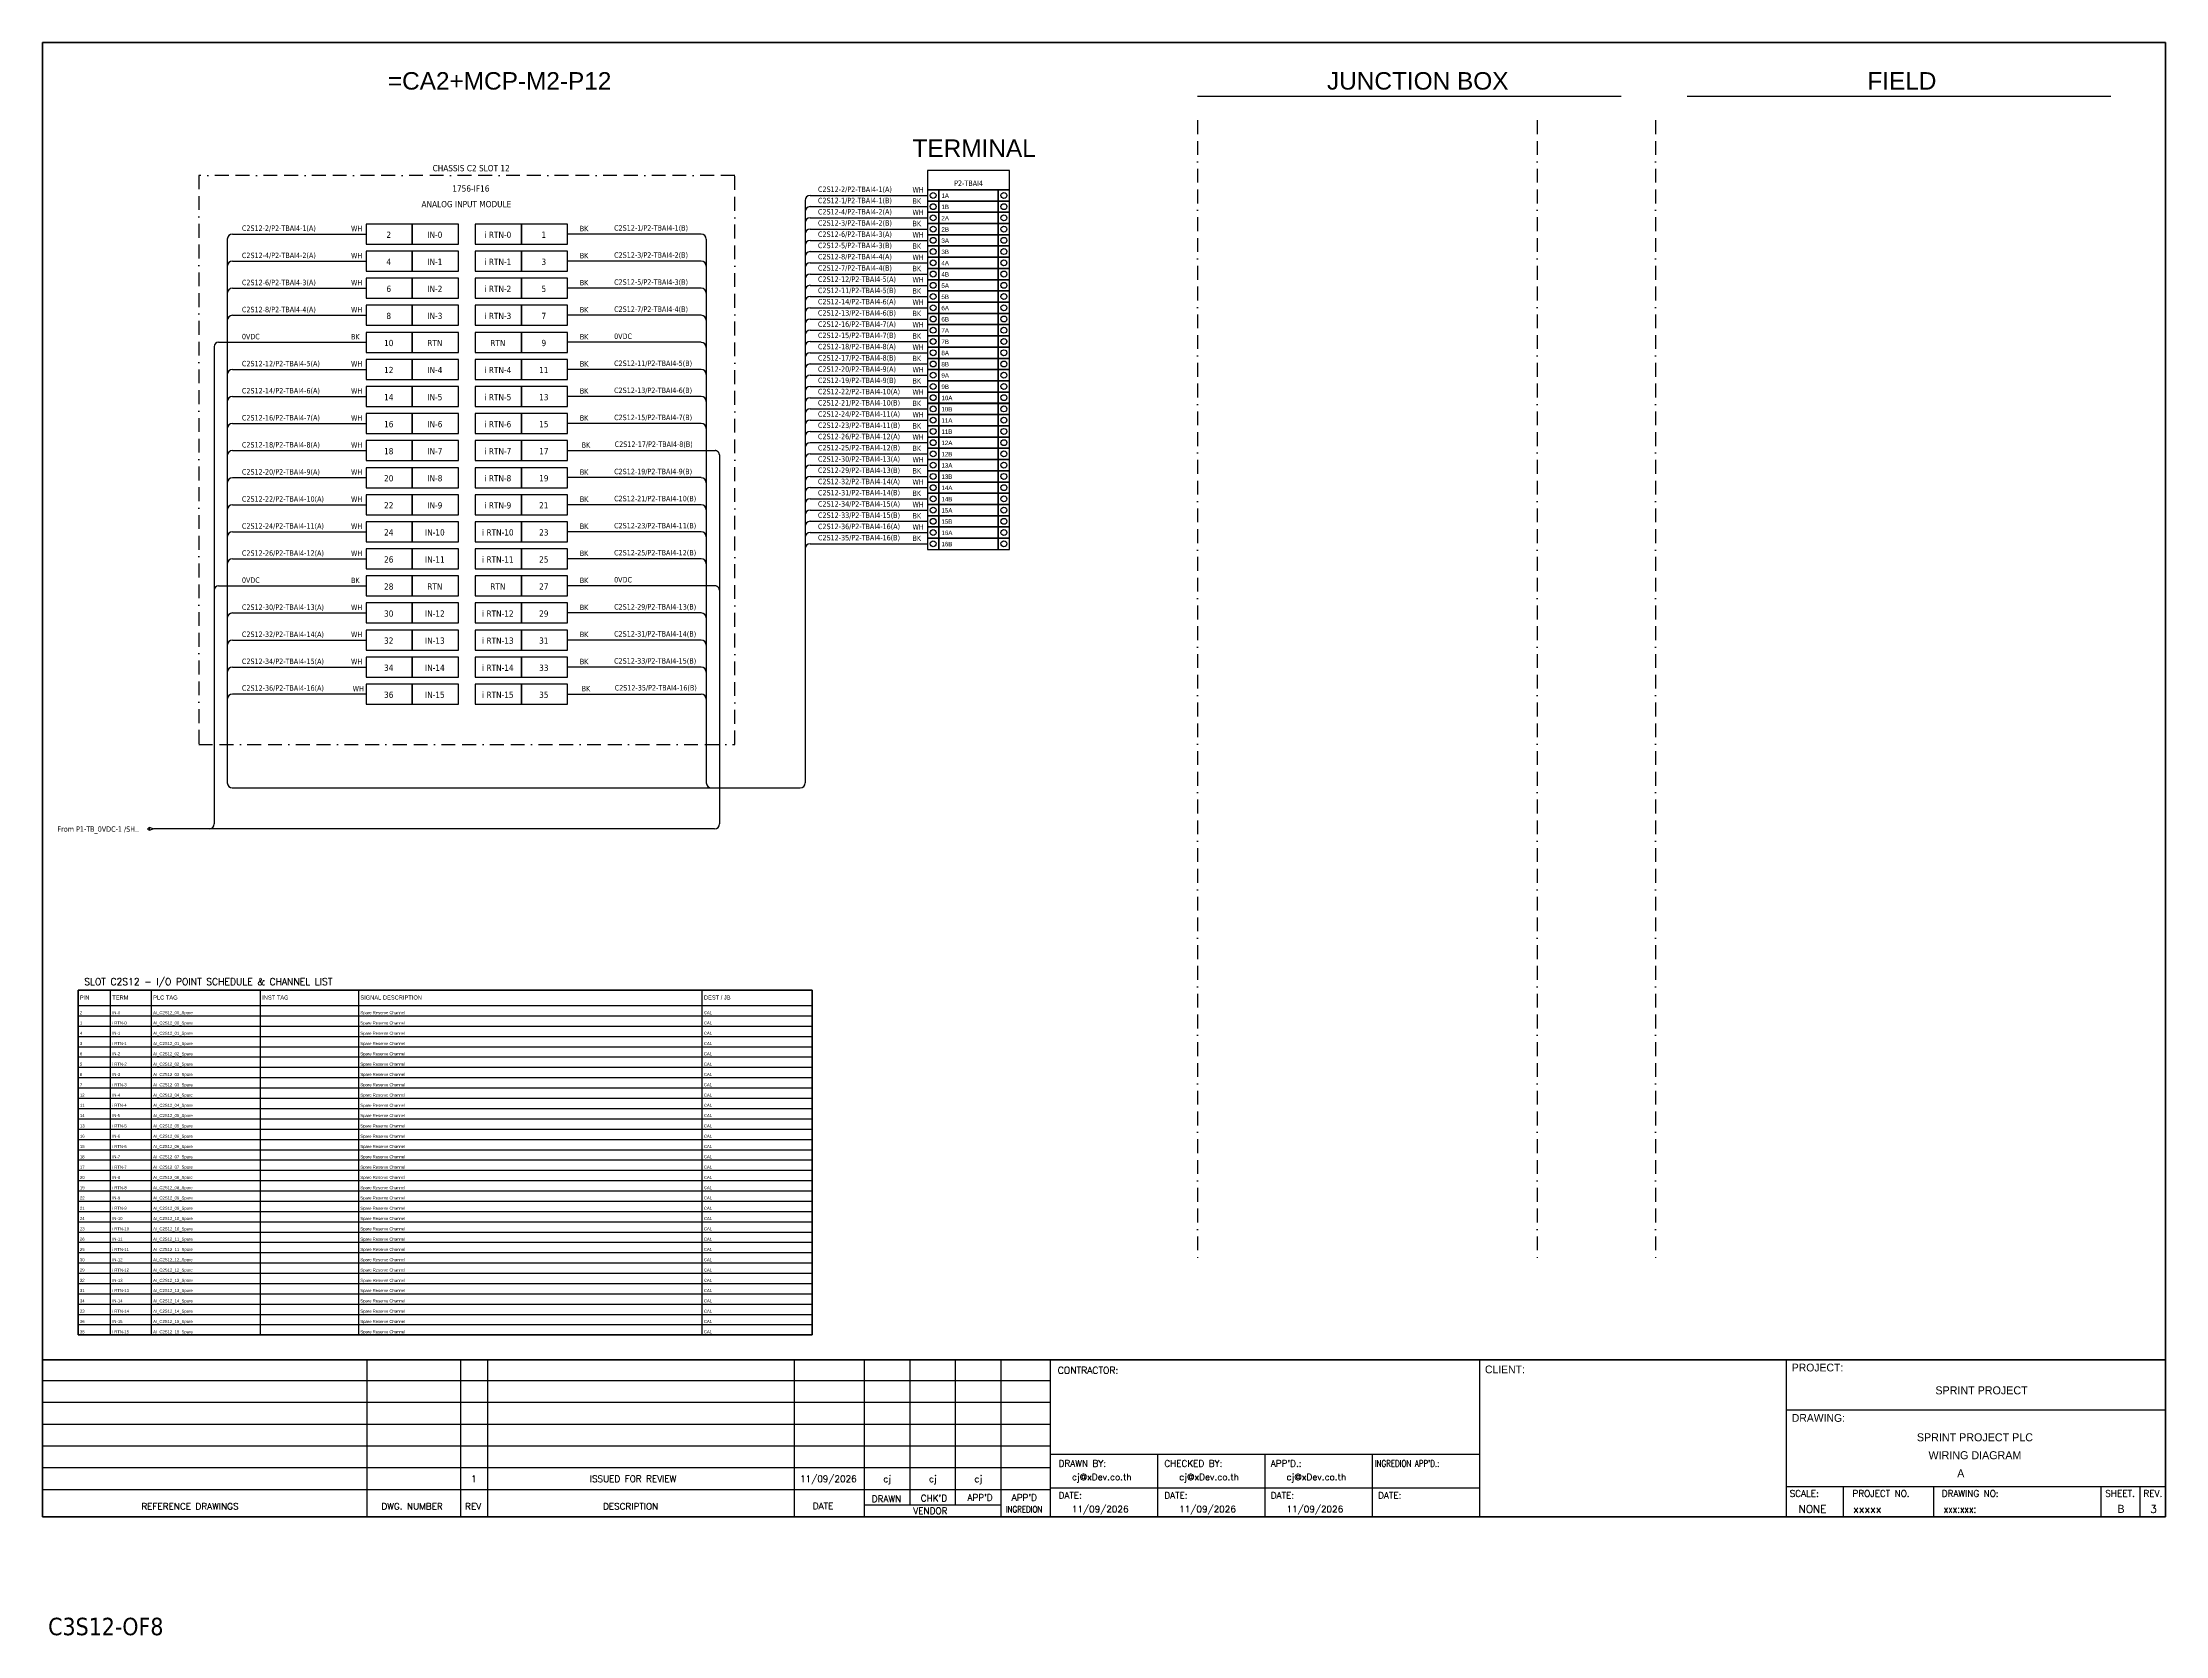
# Model space of a CAD drawing. Header units: millimetres. Extents: x 0 to 62600, y 0 to 14837.
# Drawn here: x 50320 to 54213, y 8795 to 11717 of the extents above; entities that cross this region are included whole.
import ezdxf
from ezdxf.enums import TextEntityAlignment as Align

# ---------------------------------------------------------------- set-up
doc = ezdxf.new("R2010")
doc.units = ezdxf.units.MM
doc.linetypes.add('BORDERX2', pattern=[88.9, 25.4, -12.7, 25.4, -12.7, 0, -12.7])
for name, color, linetype in [('GT_1', 9, 'Continuous'), ('HELPPOINT', 7, 'Continuous'), ('MEMBER', 7, 'Continuous'), ('VECTORS', 7, 'Continuous'), ('x01001-FrameArea', 2, 'BORDERX2')]:
    doc.layers.add(name, color=color, linetype=linetype)
doc.layers.add('IE-EQUIP', color=253, linetype='Continuous', lineweight=25)
doc.layers.add('IE-WIRE', color=7, linetype='Continuous', lineweight=25)
doc.styles.add('HTX11', font='O8111901')
doc.styles.add('ROMANS', font='romans.shx', dxfattribs={"width": 0.85, "height": 25})
doc.styles.get("Standard").update_dxf_attribs({"font": 'arial.ttf'})
doc.styles.add('Tahoma', font='')
doc.styles.get('Tahoma').set_extended_font_data('Tahoma')

# ---------------------------------------------------------------- blocks, each defined once
blk = doc.blocks.new('xTermSingleLayer110')
at = {"color": 7, "ltscale": 25.4}
for points in [[(0, -537), (537, -537), (537, 0), (0, 0)], [(537, -537), (3378, -537), (3378, 0), (537, 0)], [(3378, -537), (3915, -537), (3915, 0), (3378, 0)]]:
    blk.add_lwpolyline(points, close=True, dxfattribs=at)
for centre in [(268, -268), (3647, -268)]:
    blk.add_circle(centre, 141, dxfattribs=at)
blk.add_attdef('TERMINAL_B', (661, -387), '', height=212)
blk = doc.blocks.new('xTerminal_fr_to')
at = {"layer": 'VECTORS', "color": 1, "true_color": 0xff0000}
for p, q in [((-11.3, 0), (-7.8, 0)), ((-7.8, 2.8), (0, 0)), ((-7.8, -2.8), (-7.8, 2.8)), ((-7.8, 2.8), (0, 0)), ((-7.8, 2.8), (-7.8, -2.8)), ((0, 0), (-7.8, -2.8)), ((0, 0), (-7.8, -2.8))]:
    blk.add_line(p, q, dxfattribs=at)

msp = doc.modelspace()

# ---------------------------------------------------------------- linework, layer by layer
for p, q in [((52437.9, 11618.3), (53214.7, 11618.3)), ((53335.7, 11618.3), (54112.4, 11618.3))]:
    msp.add_line(p, q)
at = {"ltscale": 25.4}
for p, q in [((51727.3, 11415.7), (51942.7, 11415.7)), ((51727.3, 11374.5), (51942.7, 11374.5)), ((51527.8, 11365.4), (51282.5, 11365.4)), ((51727.3, 11333.3), (51942.7, 11333.3)), ((51527.8, 11315.8), (51282.5, 11315.8)), ((51727.3, 11292.1), (51942.7, 11292.1)), ((51527.8, 11266.1), (51282.5, 11266.1)), ((51527.8, 11216.5), (51282.5, 11216.5)), ((51727.3, 11250.8), (51942.7, 11250.8)), ((51727.3, 11209.6), (51942.7, 11209.6)), ((50642.5, 11166.9), (50913, 11166.9)), ((51527.8, 11166.9), (51282.5, 11166.9)), ((51727.3, 11168.4), (51942.7, 11168.4)), ((51527.8, 11117.2), (51282.5, 11117.2)), ((51727.3, 11127.2), (51942.7, 11127.2)), ((51527.8, 11067.6), (51282.5, 11067.6)), ((51727.3, 11085.9), (51942.7, 11085.9)), ((51727.3, 11044.7), (51942.7, 11044.7)), ((51527.8, 11018), (51282.5, 11018)), ((51727.3, 11003.5), (51942.7, 11003.5)), ((51282.5, 10968.3), (51553, 10968.3)), ((51727.3, 10962.3), (51942.7, 10962.3)), ((51527.8, 10918.7), (51282.5, 10918.7)), ((51727.3, 10921), (51942.7, 10921)), ((51527.8, 10869.1), (51282.5, 10869.1)), ((51727.3, 10879.8), (51942.7, 10879.8)), ((51727.3, 10838.6), (51942.7, 10838.6)), ((51527.8, 10819.4), (51282.5, 10819.4)), ((51727.3, 10797.4), (51942.7, 10797.4)), ((51527.8, 10769.8), (51282.5, 10769.8)), ((50642.5, 10720.2), (50913, 10720.2)), ((51553, 10720.2), (51282.5, 10720.2)), ((51527.8, 10670.5), (51282.5, 10670.5)), ((51527.8, 10620.9), (51282.5, 10620.9)), ((51527.8, 10571.3), (51282.5, 10571.3)), ((51282.5, 10521.6), (51527.8, 10521.6))]:
    msp.add_line(p, q, dxfattribs=at)
at = {"color": 7}
for p, q in [((50444.6, 9346.4), (50444.6, 9978.5)), ((50519.6, 9346.4), (50519.6, 9978.5)), ((50719.6, 9346.4), (50719.6, 9978.5)), ((50899.6, 9346.4), (50899.6, 9978.5)), ((51529.6, 9346.4), (51529.6, 9978.5)), ((50385.3, 9950.5), (51731.1, 9950.5))]:
    msp.add_line(p, q, dxfattribs=at)
at = {"color": 8}
for p, q in [((50385.3, 9931.7), (51731.1, 9931.7)), ((50385.3, 9912.8), (51731.1, 9912.8)), ((50385.3, 9893.9), (51731.1, 9893.9)), ((50385.3, 9875), (51731.1, 9875)), ((50385.3, 9856.2), (51731.1, 9856.2)), ((50385.3, 9837.3), (51731.1, 9837.3)), ((50385.3, 9818.4), (51731.1, 9818.4)), ((50385.3, 9799.5), (51731.1, 9799.5)), ((50385.3, 9780.6), (51731.1, 9780.6)), ((50385.3, 9761.8), (51731.1, 9761.8)), ((50385.3, 9742.9), (51731.1, 9742.9)), ((50385.3, 9724), (51731.1, 9724)), ((50385.3, 9705.1), (51731.1, 9705.1)), ((50385.3, 9686.2), (51731.1, 9686.2)), ((50385.3, 9667.4), (51731.1, 9667.4)), ((50385.3, 9648.5), (51731.1, 9648.5)), ((50385.3, 9629.6), (51731.1, 9629.6)), ((50385.3, 9610.7), (51731.1, 9610.7)), ((50385.3, 9591.9), (51731.1, 9591.9)), ((50385.3, 9573), (51731.1, 9573)), ((50385.3, 9554.1), (51731.1, 9554.1)), ((50385.3, 9535.2), (51731.1, 9535.2)), ((50385.3, 9516.3), (51731.1, 9516.3)), ((50385.3, 9497.5), (51731.1, 9497.5)), ((50385.3, 9478.6), (51731.1, 9478.6)), ((50385.3, 9459.7), (51731.1, 9459.7)), ((50385.3, 9440.8), (51731.1, 9440.8)), ((50385.3, 9422), (51731.1, 9422)), ((50385.3, 9403.1), (51731.1, 9403.1)), ((50385.3, 9384.2), (51731.1, 9384.2)), ((50385.3, 9365.3), (51731.1, 9365.3))]:
    msp.add_line(p, q, dxfattribs=at)
at = {"color": 4}
for p, q in [((53621.9, 9068.7), (53621.9, 9012.6)), ((53787.2, 9068.7), (53787.2, 9012.6))]:
    msp.add_line(p, q, dxfattribs=at)
at = {"color": 4, "ltscale": 0.5}
for p, q in [((54094.3, 9068.7), (54094.3, 9012.6)), ((54094.3, 9068.7), (54094.3, 9012.6)), ((54165.5, 9068.7), (54165.5, 9012.6)), ((54165.5, 9068.7), (54165.5, 9012.6))]:
    msp.add_line(p, q, dxfattribs=at)
at = {"color": 4, "ltscale": 25.4}
msp.add_lwpolyline([(51942.7, 11446.6), (52093, 11446.6), (52093, 11481.9), (51942.7, 11481.9)], close=True, dxfattribs=at)
msp.add_lwpolyline([(50385.3, 9978.5), (51731.1, 9978.5), (51731.1, 9346.4), (50385.3, 9346.4)], close=True)
at = {"color": 7}
msp.add_lwpolyline([(50385.3, 9346.4), (51731.1, 9346.4), (51731.1, 9978.5), (50385.3, 9978.5), (50385.3, 9346.4)], dxfattribs=at)
at = {"ltscale": 25.4}
for centre, radius, start, end in [((51727.3, 11406.6), 9.14, 90, 180), ((51727.3, 11365.4), 9.14, 90, 180), ((51527.8, 11356.2), 9.17, 0, 90), ((51727.3, 11324.1), 9.14, 90, 180), ((51527.8, 11306.6), 9.17, 0, 90), ((51727.3, 11282.9), 9.14, 90, 180), ((51527.8, 11256.9), 9.17, 0, 90), ((51527.8, 11207.3), 9.17, 0, 90), ((51727.3, 11241.7), 9.14, 90, 180), ((51727.3, 11200.5), 9.14, 90, 180), ((51527.8, 11157.7), 9.17, 0, 90), ((51727.3, 11159.2), 9.14, 90, 180), ((51527.8, 11108.1), 9.17, 0, 90), ((51727.3, 11118), 9.14, 90, 180), ((51527.8, 11058.4), 9.17, 0, 90), ((51727.3, 11076.8), 9.14, 90, 180), ((51727.3, 11035.6), 9.14, 90, 180), ((51527.8, 11008.8), 9.17, 0, 90), ((51727.3, 10994.3), 9.14, 90, 180), ((51727.3, 10953.1), 9.14, 90, 180), ((51527.8, 10909.5), 9.17, 0, 90), ((51727.3, 10911.9), 9.14, 90, 180), ((51527.8, 10859.9), 9.17, 0, 90), ((51727.3, 10870.7), 9.14, 90, 180), ((51727.3, 10829.5), 9.14, 90, 180), ((51527.8, 10810.3), 9.17, 0, 90), ((51727.3, 10788.2), 9.14, 90, 180), ((51527.8, 10760.6), 9.17, 0, 90), ((51527.8, 10661.4), 9.17, 0, 90), ((51527.8, 10611.7), 9.17, 0, 90), ((51527.8, 10562.1), 9.17, 0, 90), ((51527.8, 10512.5), 9.17, 0, 90)]:
    msp.add_arc(centre, radius, start, end, dxfattribs=at)
at = {"layer": 'GT_1', "color": 4}
for p, q in [((50915, 9012.6), (50915, 9300.8)), ((51086.9, 9012.6), (51086.9, 9300.8)), ((51136.1, 9012.6), (51136.1, 9300.8)), ((51698.7, 9012.6), (51698.7, 9300.8)), ((51827, 9012.6), (51827, 9300.8)), ((51910.6, 9034.4), (51910.6, 9300.8)), ((51994.1, 9034.5), (51994.1, 9300.8)), ((52077.4, 9012.6), (52077.4, 9300.8)), ((52168.4, 9012.6), (52168.4, 9300.8)), ((52955.4, 9012.6), (52955.4, 9300.8)), ((53517.7, 9012.6), (53517.7, 9300.8)), ((53517.7, 9012.6), (53517.7, 9300.8)), ((53517.7, 9012.6), (53517.7, 9300.8)), ((52168.4, 9262), (50319.6, 9262)), ((52168.4, 9222.2), (50319.6, 9222.2)), ((52168.4, 9182.2), (50319.6, 9182.2)), ((52168.4, 9142.3), (50319.6, 9142.3)), ((52955.4, 9127), (52168.4, 9127)), ((52365.2, 9012.6), (52365.2, 9127)), ((52561.9, 9012.6), (52561.9, 9127)), ((52758.7, 9012.6), (52758.7, 9127)), ((52168.4, 9102.4), (50319.6, 9102.4)), ((52168.3, 9062.5), (50319.6, 9062.5)), ((52077.4, 9034.4), (51827, 9034.4)), ((52955.4, 9065.5), (52168.4, 9065.5)), ((53517.7, 9068.7), (54212.9, 9068.7))]:
    msp.add_line(p, q, dxfattribs=at)
at = {"layer": 'HELPPOINT', "color": 4, "lineweight": 35}
for p, q in [((50319.6, 9012.6), (50319.6, 11716.9)), ((50319.6, 11716.9), (54212.9, 11716.9)), ((50319.6, 9012.6), (50319.6, 11716.9)), ((50319.6, 11716.9), (54212.9, 11716.9)), ((54212.9, 11716.9), (54212.9, 9012.6)), ((54212.9, 11716.9), (54212.9, 9012.6)), ((54212.9, 9012.6), (50319.6, 9012.6)), ((54212.9, 9012.6), (50319.6, 9012.6))]:
    msp.add_line(p, q, dxfattribs=at)
at = {"layer": 'HELPPOINT', "color": 4}
for p, q in [((53517.7, 9209.2), (54212.9, 9209.2)), ((53517.7, 9209.2), (54212.9, 9209.2)), ((53517.7, 9068.7), (54212.9, 9068.7))]:
    msp.add_line(p, q, dxfattribs=at)
at = {"layer": 'IE-EQUIP', "linetype": 'Continuous', "ltscale": 25.4}
for points in [[(50913, 11347), (50997.7, 11347), (50997.7, 11383.7), (50913, 11383.7)], [(50997.7, 11347), (51082.3, 11347), (51082.3, 11383.7), (50997.7, 11383.7)], [(51113.2, 11347), (51197.8, 11347), (51197.8, 11383.7), (51113.2, 11383.7)], [(51197.8, 11347), (51282.5, 11347), (51282.5, 11383.7), (51197.8, 11383.7)], [(50913, 11297.4), (50997.7, 11297.4), (50997.7, 11334.1), (50913, 11334.1)], [(50997.7, 11297.4), (51082.3, 11297.4), (51082.3, 11334.1), (50997.7, 11334.1)], [(51113.2, 11297.4), (51197.8, 11297.4), (51197.8, 11334.1), (51113.2, 11334.1)], [(51197.8, 11297.4), (51282.5, 11297.4), (51282.5, 11334.1), (51197.8, 11334.1)], [(50913, 11247.8), (50997.7, 11247.8), (50997.7, 11284.5), (50913, 11284.5)], [(50997.7, 11247.8), (51082.3, 11247.8), (51082.3, 11284.5), (50997.7, 11284.5)], [(51113.2, 11247.8), (51197.8, 11247.8), (51197.8, 11284.5), (51113.2, 11284.5)], [(51197.8, 11247.8), (51282.5, 11247.8), (51282.5, 11284.5), (51197.8, 11284.5)], [(50913, 11198.1), (50997.7, 11198.1), (50997.7, 11234.8), (50913, 11234.8)], [(50997.7, 11198.1), (51082.3, 11198.1), (51082.3, 11234.8), (50997.7, 11234.8)], [(51113.2, 11198.1), (51197.8, 11198.1), (51197.8, 11234.8), (51113.2, 11234.8)], [(51197.8, 11198.1), (51282.5, 11198.1), (51282.5, 11234.8), (51197.8, 11234.8)], [(50913, 11148.5), (50997.7, 11148.5), (50997.7, 11185.2), (50913, 11185.2)], [(50997.7, 11148.5), (51082.3, 11148.5), (51082.3, 11185.2), (50997.7, 11185.2)], [(51113.2, 11148.5), (51197.8, 11148.5), (51197.8, 11185.2), (51113.2, 11185.2)], [(51197.8, 11148.5), (51282.5, 11148.5), (51282.5, 11185.2), (51197.8, 11185.2)], [(50913, 11098.9), (50997.7, 11098.9), (50997.7, 11135.6), (50913, 11135.6)], [(50997.7, 11098.9), (51082.3, 11098.9), (51082.3, 11135.6), (50997.7, 11135.6)], [(51113.2, 11098.9), (51197.8, 11098.9), (51197.8, 11135.6), (51113.2, 11135.6)], [(51197.8, 11098.9), (51282.5, 11098.9), (51282.5, 11135.6), (51197.8, 11135.6)], [(50913, 11049.2), (50997.7, 11049.2), (50997.7, 11085.9), (50913, 11085.9)], [(50997.7, 11049.2), (51082.3, 11049.2), (51082.3, 11085.9), (50997.7, 11085.9)], [(51113.2, 11049.2), (51197.8, 11049.2), (51197.8, 11085.9), (51113.2, 11085.9)], [(51197.8, 11049.2), (51282.5, 11049.2), (51282.5, 11085.9), (51197.8, 11085.9)], [(50913, 10999.6), (50997.7, 10999.6), (50997.7, 11036.3), (50913, 11036.3)], [(50997.7, 10999.6), (51082.3, 10999.6), (51082.3, 11036.3), (50997.7, 11036.3)], [(51113.2, 10999.6), (51197.8, 10999.6), (51197.8, 11036.3), (51113.2, 11036.3)], [(51197.8, 10999.6), (51282.5, 10999.6), (51282.5, 11036.3), (51197.8, 11036.3)], [(50913, 10950), (50997.7, 10950), (50997.7, 10986.7), (50913, 10986.7)], [(50997.7, 10950), (51082.3, 10950), (51082.3, 10986.7), (50997.7, 10986.7)], [(51113.2, 10950), (51197.8, 10950), (51197.8, 10986.7), (51113.2, 10986.7)], [(51197.8, 10950), (51282.5, 10950), (51282.5, 10986.7), (51197.8, 10986.7)], [(50913, 10900.3), (50997.7, 10900.3), (50997.7, 10937), (50913, 10937)], [(50997.7, 10900.3), (51082.3, 10900.3), (51082.3, 10937), (50997.7, 10937)], [(51113.2, 10900.3), (51197.8, 10900.3), (51197.8, 10937), (51113.2, 10937)], [(51197.8, 10900.3), (51282.5, 10900.3), (51282.5, 10937), (51197.8, 10937)], [(50913, 10850.7), (50997.7, 10850.7), (50997.7, 10887.4), (50913, 10887.4)], [(50997.7, 10850.7), (51082.3, 10850.7), (51082.3, 10887.4), (50997.7, 10887.4)], [(51113.2, 10850.7), (51197.8, 10850.7), (51197.8, 10887.4), (51113.2, 10887.4)], [(51197.8, 10850.7), (51282.5, 10850.7), (51282.5, 10887.4), (51197.8, 10887.4)], [(50913, 10801.1), (50997.7, 10801.1), (50997.7, 10837.8), (50913, 10837.8)], [(50997.7, 10801.1), (51082.3, 10801.1), (51082.3, 10837.8), (50997.7, 10837.8)], [(51113.2, 10801.1), (51197.8, 10801.1), (51197.8, 10837.8), (51113.2, 10837.8)], [(51197.8, 10801.1), (51282.5, 10801.1), (51282.5, 10837.8), (51197.8, 10837.8)], [(50913, 10751.4), (50997.7, 10751.4), (50997.7, 10788.1), (50913, 10788.1)], [(50997.7, 10751.4), (51082.3, 10751.4), (51082.3, 10788.1), (50997.7, 10788.1)], [(51113.2, 10751.4), (51197.8, 10751.4), (51197.8, 10788.1), (51113.2, 10788.1)], [(51197.8, 10751.4), (51282.5, 10751.4), (51282.5, 10788.1), (51197.8, 10788.1)], [(50913, 10701.8), (50997.7, 10701.8), (50997.7, 10738.5), (50913, 10738.5)], [(50997.7, 10701.8), (51082.3, 10701.8), (51082.3, 10738.5), (50997.7, 10738.5)], [(51113.2, 10701.8), (51197.8, 10701.8), (51197.8, 10738.5), (51113.2, 10738.5)], [(51197.8, 10701.8), (51282.5, 10701.8), (51282.5, 10738.5), (51197.8, 10738.5)], [(50913, 10652.2), (50997.7, 10652.2), (50997.7, 10688.9), (50913, 10688.9)], [(50997.7, 10652.2), (51082.3, 10652.2), (51082.3, 10688.9), (50997.7, 10688.9)], [(51113.2, 10652.2), (51197.8, 10652.2), (51197.8, 10688.9), (51113.2, 10688.9)], [(51197.8, 10652.2), (51282.5, 10652.2), (51282.5, 10688.9), (51197.8, 10688.9)], [(50913, 10602.5), (50997.7, 10602.5), (50997.7, 10639.2), (50913, 10639.2)], [(50997.7, 10602.5), (51082.3, 10602.5), (51082.3, 10639.2), (50997.7, 10639.2)], [(51113.2, 10602.5), (51197.8, 10602.5), (51197.8, 10639.2), (51113.2, 10639.2)], [(51197.8, 10602.5), (51282.5, 10602.5), (51282.5, 10639.2), (51197.8, 10639.2)], [(50913, 10552.9), (50997.7, 10552.9), (50997.7, 10589.6), (50913, 10589.6)], [(50997.7, 10552.9), (51082.3, 10552.9), (51082.3, 10589.6), (50997.7, 10589.6)], [(51113.2, 10552.9), (51197.8, 10552.9), (51197.8, 10589.6), (51113.2, 10589.6)], [(51197.8, 10552.9), (51282.5, 10552.9), (51282.5, 10589.6), (51197.8, 10589.6)], [(50913, 10503.3), (50997.7, 10503.3), (50997.7, 10540), (50913, 10540)], [(50997.7, 10503.3), (51082.3, 10503.3), (51082.3, 10540), (50997.7, 10540)], [(51113.2, 10503.3), (51197.8, 10503.3), (51197.8, 10540), (51113.2, 10540)], [(51197.8, 10503.3), (51282.5, 10503.3), (51282.5, 10540), (51197.8, 10540)]]:
    msp.add_lwpolyline(points, close=True, dxfattribs=at)
at = {"layer": 'IE-WIRE', "color": 4, "ltscale": 25.4}
for p, q in [((51718.2, 11427.2), (51718.2, 10358.8)), ((51727.3, 11436.3), (51942.7, 11436.3)), ((51727.3, 11395.1), (51942.7, 11395.1)), ((50658.6, 11356.2), (50658.6, 10358.8)), ((50667.8, 11365.4), (50913, 11365.4)), ((51536.9, 11356.2), (51536.9, 10358.8)), ((51727.3, 11353.9), (51942.7, 11353.9)), ((50667.8, 11315.8), (50913, 11315.8)), ((51727.3, 11312.7), (51942.7, 11312.7)), ((50667.8, 11266.1), (50913, 11266.1)), ((51727.3, 11271.4), (51942.7, 11271.4)), ((50667.8, 11216.5), (50913, 11216.5)), ((51727.3, 11230.2), (51942.7, 11230.2)), ((51727.3, 11189), (51942.7, 11189)), ((51727.3, 11147.8), (51942.7, 11147.8)), ((50667.8, 11117.2), (50913, 11117.2)), ((51727.3, 11106.5), (51942.7, 11106.5)), ((50667.8, 11067.6), (50913, 11067.6)), ((51727.3, 11065.3), (51942.7, 11065.3)), ((51727.3, 11024.1), (51942.7, 11024.1)), ((50667.8, 11018), (50913, 11018)), ((51727.3, 10982.9), (51942.7, 10982.9)), ((50667.8, 10968.3), (50913, 10968.3)), ((51727.3, 10941.7), (51942.7, 10941.7)), ((50667.8, 10918.7), (50913, 10918.7)), ((50667.8, 10869.1), (50913, 10869.1)), ((51727.3, 10900.4), (51942.7, 10900.4)), ((51727.3, 10859.2), (51942.7, 10859.2)), ((50667.8, 10819.4), (50913, 10819.4)), ((51727.3, 10818), (51942.7, 10818)), ((50667.8, 10769.8), (50913, 10769.8)), ((50667.8, 10670.5), (50913, 10670.5)), ((50667.8, 10620.9), (50913, 10620.9)), ((50667.8, 10571.3), (50913, 10571.3)), ((50913, 10521.6), (50667.8, 10521.6))]:
    msp.add_line(p, q, dxfattribs=at)
at = {"layer": 'IE-WIRE', "color": 7, "ltscale": 25.4}
for p, q in [((50634.5, 11158.9), (50634.5, 10283.6)), ((51561, 10960.3), (51561, 10283.6)), ((51552.1, 10274.6), (50523, 10274.6))]:
    msp.add_line(p, q, dxfattribs=at)
at = {"layer": 'IE-WIRE', "color": 4}
msp.add_line((50667.7, 10349.7), (51709.1, 10349.7), dxfattribs=at)
at = {"layer": 'IE-WIRE', "color": 4, "ltscale": 25.4}
for centre, radius in [((51727.3, 11427.2), 9.14), ((51727.3, 11386), 9.14), ((50667.8, 11356.2), 9.17), ((51727.3, 11344.7), 9.14), ((50667.8, 11306.6), 9.17), ((51727.3, 11303.5), 9.14), ((50667.8, 11256.9), 9.17), ((51727.3, 11262.3), 9.14), ((50667.8, 11207.3), 9.17), ((51727.3, 11221.1), 9.14), ((51727.3, 11179.9), 9.14), ((51727.3, 11138.6), 9.14), ((50667.8, 11108.1), 9.17), ((51727.3, 11097.4), 9.14), ((50667.8, 11058.4), 9.17), ((51727.3, 11056.2), 9.14), ((51727.3, 11015), 9.14), ((50667.8, 11008.8), 9.17), ((51727.3, 10973.7), 9.14), ((50667.8, 10959.2), 9.17), ((51727.3, 10932.5), 9.14), ((50667.8, 10909.5), 9.17), ((50667.8, 10859.9), 9.17), ((51727.3, 10891.3), 9.14), ((51727.3, 10850.1), 9.14), ((50667.8, 10810.3), 9.17), ((51727.3, 10808.8), 9.14), ((50667.8, 10760.6), 9.17), ((50667.8, 10661.4), 9.17), ((50667.8, 10611.7), 9.17), ((50667.8, 10562.1), 9.17), ((50667.8, 10512.5), 9.17)]:
    msp.add_arc(centre, radius, 90, 180, dxfattribs=at)
at = {"layer": 'IE-WIRE', "ltscale": 25.4}
for centre in [(50642.5, 11158.9), (50642.5, 10712.2)]:
    msp.add_arc(centre, 8, 90, 180, dxfattribs=at)
at = {"layer": 'IE-WIRE', "color": 4}
for centre, start, end in [((50667.7, 10358.8), 180, 270), ((51546.1, 10358.8), 180, 270), ((51709.1, 10358.8), 270, 0)]:
    msp.add_arc(centre, 9.14, start, end, dxfattribs=at)
at = {"layer": 'IE-WIRE', "color": 7, "ltscale": 25.4}
for centre in [(50625.5, 10283.6), (51552.1, 10283.6), (51552.1, 10283.6)]:
    msp.add_arc(centre, 8.96, 270, 0, dxfattribs=at)
at = {"layer": 'MEMBER', "color": 4, "lineweight": 35}
msp.add_line((50319.6, 9300.8), (54212.9, 9300.8), dxfattribs=at)
msp.add_line((50319.6, 9300.8), (54212.9, 9300.8), dxfattribs=at)
at = {"layer": 'MEMBER', "color": 4}
for p, q in [((53517.7, 9209.2), (54212.9, 9209.2)), ((53517.7, 9209.2), (54212.9, 9209.2)), ((53517.7, 9068.7), (54212.9, 9068.7)), ((53517.7, 9068.7), (54212.9, 9068.7))]:
    msp.add_line(p, q, dxfattribs=at)
at = {"layer": 'x01001-FrameArea'}
for p, q in [((52437.8, 11574.2), (52437.8, 9487.7)), ((53060.9, 11574.2), (53060.9, 9487.7)), ((53277.7, 11574.2), (53277.7, 9487.7))]:
    msp.add_line(p, q, dxfattribs=at)
msp.add_lwpolyline([(50606.3, 10429.3), (51589.3, 10429.3), (51589.3, 11473.1), (50606.3, 11473.1)], close=True, dxfattribs=at)
at = {"layer": 'x01001-FrameArea', "ltscale": 25.4}
for centre in [(51553, 10960.3), (51553, 10712.2)]:
    msp.add_arc(centre, 8, 0, 90, dxfattribs=at)

# ---------------------------------------------------------------- block references
at = {"xscale": 0.0384, "yscale": 0.0384, "zscale": 0.0384}
for p, values in [((51942.7, 11446.6), {'TERMINAL_B': '1A'}), ((51942.7, 11426), {'TERMINAL_B': '1B'}), ((51942.7, 11405.4), {'TERMINAL_B': '2A'}), ((51942.7, 11384.8), {'TERMINAL_B': '2B'}), ((51942.7, 11364.2), {'TERMINAL_B': '3A'}), ((51942.7, 11343.6), {'TERMINAL_B': '3B'}), ((51942.7, 11323), {'TERMINAL_B': '4A'}), ((51942.7, 11302.4), {'TERMINAL_B': '4B'}), ((51942.7, 11281.7), {'TERMINAL_B': '5A'}), ((51942.7, 11261.1), {'TERMINAL_B': '5B'}), ((51942.7, 11240.5), {'TERMINAL_B': '6A'}), ((51942.7, 11219.9), {'TERMINAL_B': '6B'}), ((51942.7, 11199.3), {'TERMINAL_B': '7A'}), ((51942.7, 11178.7), {'TERMINAL_B': '7B'}), ((51942.7, 11158.1), {'TERMINAL_B': '8A'}), ((51942.7, 11137.5), {'TERMINAL_B': '8B'}), ((51942.7, 11116.9), {'TERMINAL_B': '9A'}), ((51942.7, 11096.2), {'TERMINAL_B': '9B'}), ((51942.7, 11075.6), {'TERMINAL_B': '10A'}), ((51942.7, 11055), {'TERMINAL_B': '10B'}), ((51942.7, 11034.4), {'TERMINAL_B': '11A'}), ((51942.7, 11013.8), {'TERMINAL_B': '11B'}), ((51942.7, 10993.2), {'TERMINAL_B': '12A'}), ((51942.7, 10972.6), {'TERMINAL_B': '12B'}), ((51942.7, 10952), {'TERMINAL_B': '13A'}), ((51942.7, 10931.3), {'TERMINAL_B': '13B'}), ((51942.7, 10910.7), {'TERMINAL_B': '14A'}), ((51942.7, 10890.1), {'TERMINAL_B': '14B'}), ((51942.7, 10869.5), {'TERMINAL_B': '15A'}), ((51942.7, 10848.9), {'TERMINAL_B': '15B'}), ((51942.7, 10828.3), {'TERMINAL_B': '16A'}), ((51942.7, 10807.7), {'TERMINAL_B': '16B'})]:
    msp.add_blockref('xTermSingleLayer110', p, dxfattribs=at).add_auto_attribs(values)
msp.add_blockref('xTerminal_fr_to', (50523, 10274.6))

# ---------------------------------------------------------------- texts
at = {"color": 2}
for s, p in [('=CA2+MCP-M2-P12', (50953, 11630.4)), ('JUNCTION BOX', (52675.2, 11630.4)), ('FIELD', (53666.1, 11630.4)), ('TERMINAL', (51915.1, 11507))]:
    msp.add_text(s, height=32, dxfattribs=at).set_placement(p)
at = {"color": 2, "style": 'Tahoma'}
for s, height, p in [('CHASSIS C2 SLOT 12', 11.441, (51105.8, 11486.4)), ('1756-IF16', 11.44, (51105.2, 11449)), ('ANALOG INPUT MODULE', 11.441, (51097, 11420.4)), ('2', 11.4, (50954.6, 11364.2)), ('IN-0', 11.44, (51039.2, 11364.2)), ('i RTN-0', 11.44, (51154.7, 11364.2)), ('1', 11.4, (51239, 11364.2)), ('4', 11.4, (50954.6, 11314.6)), ('IN-1', 11.44, (51039.2, 11314.6)), ('i RTN-1', 11.44, (51154.7, 11314.6)), ('3', 11.4, (51239, 11314.6)), ('6', 11.4, (50954.6, 11265)), ('IN-2', 11.44, (51039.2, 11265)), ('i RTN-2', 11.44, (51154.7, 11265)), ('5', 11.4, (51239, 11265)), ('8', 11.4, (50954.6, 11215.3)), ('IN-3', 11.44, (51039.2, 11215.3)), ('i RTN-3', 11.44, (51154.7, 11215.3)), ('7', 11.4, (51239, 11215.3)), ('10', 11.44, (50954.6, 11165.7)), ('RTN', 11.44, (51039.2, 11165.7)), ('RTN', 11.44, (51154.7, 11165.7)), ('9', 11.4, (51239, 11165.7)), ('12', 11.44, (50954.6, 11116.1)), ('IN-4', 11.44, (51039.2, 11116.1)), ('i RTN-4', 11.44, (51154.7, 11116.1)), ('11', 11.44, (51239, 11116.1)), ('14', 11.44, (50954.6, 11066.4)), ('IN-5', 11.44, (51039.2, 11066.4)), ('i RTN-5', 11.44, (51154.7, 11066.4)), ('13', 11.44, (51239, 11066.4)), ('16', 11.44, (50954.6, 11016.8)), ('IN-6', 11.44, (51039.2, 11016.8)), ('i RTN-6', 11.44, (51154.7, 11016.8)), ('15', 11.44, (51239, 11016.8)), ('18', 11.44, (50954.6, 10967.2)), ('IN-7', 11.44, (51039.2, 10967.2)), ('i RTN-7', 11.44, (51154.7, 10967.2)), ('17', 11.44, (51239, 10967.2)), ('20', 11.44, (50954.6, 10917.6)), ('IN-8', 11.44, (51039.2, 10917.6)), ('i RTN-8', 11.44, (51154.7, 10917.6)), ('19', 11.44, (51239, 10917.6)), ('22', 11.44, (50954.6, 10867.9)), ('IN-9', 11.44, (51039.2, 10867.9)), ('i RTN-9', 11.44, (51154.7, 10867.9)), ('21', 11.44, (51239, 10867.9)), ('24', 11.44, (50954.6, 10818.3)), ('IN-10', 11.44, (51039.2, 10818.3)), ('i RTN-10', 11.44, (51154.7, 10818.3)), ('23', 11.44, (51239, 10818.3)), ('26', 11.44, (50954.6, 10768.7)), ('IN-11', 11.44, (51039.2, 10768.7)), ('i RTN-11', 11.44, (51154.7, 10768.7)), ('25', 11.44, (51239, 10768.7)), ('28', 11.44, (50954.6, 10719)), ('RTN', 11.44, (51039.2, 10719)), ('RTN', 11.44, (51154.7, 10719)), ('27', 11.44, (51239, 10719)), ('30', 11.44, (50954.6, 10669.4)), ('IN-12', 11.44, (51039.2, 10669.4)), ('i RTN-12', 11.44, (51154.7, 10669.4)), ('29', 11.44, (51239, 10669.4)), ('32', 11.44, (50954.6, 10619.8)), ('IN-13', 11.44, (51039.2, 10619.8)), ('i RTN-13', 11.44, (51154.7, 10619.8)), ('31', 11.44, (51239, 10619.8)), ('34', 11.44, (50954.6, 10570.1)), ('IN-14', 11.44, (51039.2, 10570.1)), ('i RTN-14', 11.44, (51154.7, 10570.1)), ('33', 11.44, (51239, 10570.1)), ('36', 11.44, (50954.6, 10520.5)), ('IN-15', 11.44, (51039.2, 10520.5)), ('i RTN-15', 11.44, (51154.7, 10520.5)), ('35', 11.44, (51239, 10520.5))]:
    msp.add_text(s, height=height, dxfattribs=at).set_placement(p, align=Align.MIDDLE_CENTER)
at = {"color": 4, "style": 'Tahoma'}
for s, height, p in [('C2S12-2/P2-TBAI4-1(A)', 9.949, (51741.8, 11442.6)), ('WH', 9.95, (51915.1, 11441.6)), ('C2S12-4/P2-TBAI4-2(A)', 9.949, (51741.8, 11401.4)), ('WH', 9.95, (51915.1, 11400.4)), ('C2S12-2/P2-TBAI4-1(A)', 9.949, (50685.4, 11371.3)), ('WH', 9.95, (50885.5, 11370.6)), ('C2S12-6/P2-TBAI4-3(A)', 9.949, (51741.8, 11360.2)), ('WH', 9.95, (51915.1, 11359.1)), ('C2S12-4/P2-TBAI4-2(A)', 9.949, (50685.4, 11321.4)), ('WH', 9.95, (50885.5, 11321)), ('C2S12-8/P2-TBAI4-4(A)', 9.949, (51741.8, 11319)), ('WH', 9.95, (51915.1, 11317.9)), ('C2S12-6/P2-TBAI4-3(A)', 9.949, (50685.4, 11271.7)), ('WH', 9.95, (50885.5, 11271.4)), ('C2S12-12/P2-TBAI4-5(A)', 9.949, (51741.8, 11277.7)), ('WH', 9.95, (51915.1, 11276.7)), ('C2S12-8/P2-TBAI4-4(A)', 9.949, (50685.4, 11222.1)), ('WH', 9.95, (50885.5, 11221.7)), ('C2S12-14/P2-TBAI4-6(A)', 9.949, (51741.8, 11236.5)), ('WH', 9.95, (51915.1, 11235.5)), ('C2S12-16/P2-TBAI4-7(A)', 9.949, (51741.8, 11195.3)), ('WH', 9.95, (51915.1, 11194.2)), ('C2S12-18/P2-TBAI4-8(A)', 9.949, (51741.8, 11154.1)), ('WH', 9.95, (51915.1, 11153)), ('C2S12-12/P2-TBAI4-5(A)', 9.949, (50685.4, 11122.9)), ('WH', 9.95, (50885.5, 11122.5)), ('C2S12-20/P2-TBAI4-9(A)', 9.949, (51741.8, 11112.8)), ('WH', 9.95, (51915.1, 11111.8)), ('C2S12-14/P2-TBAI4-6(A)', 9.949, (50685.4, 11073.2)), ('WH', 9.95, (50885.5, 11072.8)), ('C2S12-22/P2-TBAI4-10(A)', 9.949, (51741.8, 11071.6)), ('WH', 9.95, (51915.1, 11070.6)), ('C2S12-16/P2-TBAI4-7(A)', 9.949, (50685.4, 11023.6)), ('WH', 9.95, (50885.5, 11023.2)), ('C2S12-24/P2-TBAI4-11(A)', 9.949, (51741.8, 11030.4)), ('WH', 9.95, (51915.1, 11029.4)), ('C2S12-18/P2-TBAI4-8(A)', 9.949, (50685.4, 10974)), ('WH', 9.95, (50885.5, 10973.6)), ('C2S12-26/P2-TBAI4-12(A)', 9.949, (51741.8, 10989.2)), ('WH', 9.95, (51915.1, 10988.1)), ('C2S12-30/P2-TBAI4-13(A)', 9.949, (51741.8, 10947.9)), ('WH', 9.95, (51915.1, 10946.9)), ('C2S12-20/P2-TBAI4-9(A)', 9.949, (50685.4, 10924.3)), ('WH', 9.95, (50885.5, 10923.9)), ('C2S12-32/P2-TBAI4-14(A)', 9.949, (51741.8, 10906.7)), ('WH', 9.95, (51915.1, 10905.7)), ('C2S12-22/P2-TBAI4-10(A)', 9.949, (50685.4, 10874.7)), ('WH', 9.95, (50885.5, 10874.3)), ('C2S12-34/P2-TBAI4-15(A)', 9.949, (51741.8, 10865.5)), ('WH', 9.95, (51915.1, 10864.5)), ('C2S12-24/P2-TBAI4-11(A)', 9.949, (50685.4, 10825.1)), ('WH', 9.95, (50885.5, 10824.7)), ('C2S12-36/P2-TBAI4-16(A)', 9.949, (51741.8, 10824.3)), ('WH', 9.95, (51915.1, 10823.2)), ('C2S12-26/P2-TBAI4-12(A)', 9.949, (50685.4, 10775.4)), ('WH', 9.95, (50885.5, 10775.1)), ('C2S12-30/P2-TBAI4-13(A)', 9.949, (50685.4, 10676.2)), ('WH', 9.95, (50885.5, 10675.8)), ('C2S12-32/P2-TBAI4-14(A)', 9.949, (50685.4, 10626.5)), ('WH', 9.95, (50885.5, 10626.2)), ('C2S12-34/P2-TBAI4-15(A)', 9.949, (50685.4, 10576.9)), ('WH', 9.95, (50885.5, 10576.5)), ('C2S12-36/P2-TBAI4-16(A)', 9.949, (50685.4, 10527.9)), ('WH', 9.95, (50888.5, 10526.9))]:
    msp.add_text(s, height=height, dxfattribs=at).set_placement(p)
msp.add_text('P2-TBAI4', height=9.95, dxfattribs=at).set_placement((52017.9, 11458.7), align=Align.MIDDLE_CENTER)
at = {"style": 'Tahoma'}
for s, height, p in [('C2S12-1/P2-TBAI4-1(B)', 9.949, (51741.8, 11422)), ('BK', 9.95, (51915.1, 11421)), ('BK', 9.95, (51305, 11370.6)), ('C2S12-1/P2-TBAI4-1(B)', 9.949, (51367.9, 11371.7)), ('C2S12-3/P2-TBAI4-2(B)', 9.949, (51741.8, 11380.8)), ('BK', 9.95, (51915.1, 11379.8)), ('BK', 9.95, (51305, 11321)), ('C2S12-3/P2-TBAI4-2(B)', 9.949, (51367.9, 11322)), ('C2S12-5/P2-TBAI4-3(B)', 9.949, (51741.8, 11339.6)), ('BK', 9.95, (51915.1, 11338.5)), ('C2S12-7/P2-TBAI4-4(B)', 9.949, (51741.8, 11298.3)), ('BK', 9.95, (51915.1, 11297.3)), ('BK', 9.95, (51305, 11271.4)), ('C2S12-5/P2-TBAI4-3(B)', 9.949, (51367.9, 11272.4)), ('C2S12-11/P2-TBAI4-5(B)', 9.949, (51741.8, 11257.1)), ('BK', 9.95, (51915.1, 11256.1)), ('BK', 9.95, (51305, 11221.7)), ('C2S12-7/P2-TBAI4-4(B)', 9.949, (51367.9, 11222.8)), ('C2S12-13/P2-TBAI4-6(B)', 9.949, (51741.8, 11215.9)), ('BK', 9.95, (51915.1, 11214.9)), ('0VDC', 9.95, (50685.4, 11172.5)), ('BK', 9.95, (50885.5, 11172.1)), ('BK', 9.95, (51305, 11172.1)), ('0VDC', 9.95, (51367.9, 11173.1)), ('C2S12-15/P2-TBAI4-7(B)', 9.949, (51741.8, 11174.7)), ('BK', 9.95, (51915.1, 11173.6)), ('C2S12-17/P2-TBAI4-8(B)', 9.949, (51741.8, 11133.4)), ('BK', 9.95, (51915.1, 11132.4)), ('BK', 9.95, (51305, 11122.5)), ('C2S12-11/P2-TBAI4-5(B)', 9.949, (51367.9, 11123.5)), ('C2S12-19/P2-TBAI4-9(B)', 9.949, (51741.8, 11092.2)), ('BK', 9.95, (51915.1, 11091.2)), ('BK', 9.95, (51305, 11072.8)), ('C2S12-13/P2-TBAI4-6(B)', 9.949, (51367.9, 11073.9)), ('C2S12-21/P2-TBAI4-10(B)', 9.949, (51741.8, 11051)), ('BK', 9.95, (51915.1, 11050)), ('BK', 9.95, (51305, 11023.2)), ('C2S12-15/P2-TBAI4-7(B)', 9.949, (51367.9, 11024.2)), ('C2S12-23/P2-TBAI4-11(B)', 9.949, (51741.8, 11009.8)), ('BK', 9.95, (51915.1, 11008.7)), ('BK', 9.95, (51308.4, 10973.6)), ('C2S12-17/P2-TBAI4-8(B)', 9.949, (51369, 10975.1)), ('C2S12-25/P2-TBAI4-12(B)', 9.949, (51741.8, 10968.6)), ('BK', 9.95, (51915.1, 10967.5)), ('BK', 9.95, (51305, 10923.9)), ('C2S12-19/P2-TBAI4-9(B)', 9.949, (51367.9, 10925)), ('C2S12-29/P2-TBAI4-13(B)', 9.949, (51741.8, 10927.3)), ('BK', 9.95, (51915.1, 10926.3)), ('BK', 9.95, (51305, 10874.3)), ('C2S12-21/P2-TBAI4-10(B)', 9.949, (51367.9, 10875.4)), ('C2S12-31/P2-TBAI4-14(B)', 9.949, (51741.8, 10886.1)), ('BK', 9.95, (51915.1, 10885.1)), ('BK', 9.95, (51305, 10824.7)), ('C2S12-23/P2-TBAI4-11(B)', 9.949, (51367.9, 10825.7)), ('C2S12-33/P2-TBAI4-15(B)', 9.949, (51741.8, 10844.9)), ('BK', 9.95, (51915.1, 10843.8)), ('BK', 9.95, (51305, 10775.1)), ('C2S12-25/P2-TBAI4-12(B)', 9.949, (51367.9, 10776.1)), ('C2S12-35/P2-TBAI4-16(B)', 9.949, (51741.8, 10803.7)), ('BK', 9.95, (51915.1, 10802.6)), ('0VDC', 9.95, (50685.4, 10725.8)), ('BK', 9.95, (50885.5, 10725.4)), ('BK', 9.95, (51305, 10725.4)), ('0VDC', 9.95, (51367.9, 10726.5)), ('BK', 9.95, (51305, 10675.8)), ('C2S12-29/P2-TBAI4-13(B)', 9.949, (51367.9, 10676.8)), ('BK', 9.95, (51305, 10626.2)), ('C2S12-31/P2-TBAI4-14(B)', 9.949, (51367.9, 10627.2)), ('BK', 9.95, (51305, 10576.5)), ('C2S12-33/P2-TBAI4-15(B)', 9.949, (51367.9, 10577.6)), ('BK', 9.95, (51308.4, 10526.9)), ('C2S12-35/P2-TBAI4-16(B)', 9.949, (51369, 10528.4))]:
    msp.add_text(s, height=height, dxfattribs=at).set_placement(p)
at = {"color": 7, "style": 'Tahoma'}
msp.add_text('From P1-TB_0VDC-1 /SH..', height=9.949, dxfattribs=at).set_placement((50347.2, 10269.2))
at = {"color": 3}
for s, p in [('PIN', (50388.3, 9961.5)), ('TERM', (50447.6, 9961.5)), ('PLC TAG', (50522.6, 9961.5)), ('INST TAG', (50722.6, 9961.5)), ('SIGNAL DESCRIPTION', (50902.6, 9961.5)), ('DEST / JB', (51532.6, 9961.5))]:
    msp.add_text(s, height=7.5, dxfattribs=at).set_placement(p)
at = {"color": 7}
for s, p in [('2', (50388.3, 9934.7)), ('IN-0', (50447.6, 9934.7)), ('AI_C2S12_00_Spare', (50522.6, 9934.7)), ('Spare Reserve Channel', (50902.6, 9934.7)), ('CA1', (51532.6, 9934.7)), ('4', (50388.3, 9896.9)), ('1', (50388.3, 9915.8)), ('i RTN-0', (50447.6, 9915.8)), ('IN-1', (50447.6, 9896.9)), ('AI_C2S12_00_Spare', (50522.6, 9915.8)), ('AI_C2S12_01_Spare', (50522.6, 9896.9)), ('Spare Reserve Channel', (50902.6, 9915.8)), ('Spare Reserve Channel', (50902.6, 9896.9)), ('CA1', (51532.6, 9915.8)), ('CA1', (51532.6, 9896.9)), ('3', (50388.3, 9878)), ('6', (50388.3, 9859.2)), ('i RTN-1', (50447.6, 9878)), ('IN-2', (50447.6, 9859.2)), ('AI_C2S12_01_Spare', (50522.6, 9878)), ('AI_C2S12_02_Spare', (50522.6, 9859.2)), ('Spare Reserve Channel', (50902.6, 9878)), ('Spare Reserve Channel', (50902.6, 9859.2)), ('CA1', (51532.6, 9878)), ('CA1', (51532.6, 9859.2)), ('5', (50388.3, 9840.3)), ('8', (50388.3, 9821.4)), ('i RTN-2', (50447.6, 9840.3)), ('IN-3', (50447.6, 9821.4)), ('AI_C2S12_02_Spare', (50522.6, 9840.3)), ('AI_C2S12_03_Spare', (50522.6, 9821.4)), ('Spare Reserve Channel', (50902.6, 9840.3)), ('Spare Reserve Channel', (50902.6, 9821.4)), ('CA1', (51532.6, 9840.3)), ('CA1', (51532.6, 9821.4)), ('7', (50388.3, 9802.5)), ('12', (50388.3, 9783.6)), ('i RTN-3', (50447.6, 9802.5)), ('IN-4', (50447.6, 9783.6)), ('AI_C2S12_03_Spare', (50522.6, 9802.5)), ('AI_C2S12_04_Spare', (50522.6, 9783.6)), ('Spare Reserve Channel', (50902.6, 9802.5)), ('Spare Reserve Channel', (50902.6, 9783.6)), ('CA1', (51532.6, 9802.5)), ('CA1', (51532.6, 9783.6)), ('11', (50388.3, 9764.8)), ('14', (50388.3, 9745.9)), ('i RTN-4', (50447.6, 9764.8)), ('IN-5', (50447.6, 9745.9)), ('AI_C2S12_04_Spare', (50522.6, 9764.8)), ('AI_C2S12_05_Spare', (50522.6, 9745.9)), ('Spare Reserve Channel', (50902.6, 9764.8)), ('Spare Reserve Channel', (50902.6, 9745.9)), ('CA1', (51532.6, 9764.8)), ('CA1', (51532.6, 9745.9)), ('13', (50388.3, 9727)), ('16', (50388.3, 9708.1)), ('15', (50388.3, 9689.2)), ('i RTN-5', (50447.6, 9727)), ('i RTN-6', (50447.6, 9689.2)), ('IN-6', (50447.6, 9708.1)), ('AI_C2S12_05_Spare', (50522.6, 9727)), ('AI_C2S12_06_Spare', (50522.6, 9708.1)), ('AI_C2S12_06_Spare', (50522.6, 9689.2)), ('Spare Reserve Channel', (50902.6, 9727)), ('Spare Reserve Channel', (50902.6, 9708.1)), ('Spare Reserve Channel', (50902.6, 9689.2)), ('CA1', (51532.6, 9727)), ('CA1', (51532.6, 9708.1)), ('CA1', (51532.6, 9689.2)), ('18', (50388.3, 9670.4)), ('17', (50388.3, 9651.5)), ('i RTN-7', (50447.6, 9651.5)), ('IN-7', (50447.6, 9670.4)), ('AI_C2S12_07_Spare', (50522.6, 9670.4)), ('AI_C2S12_07_Spare', (50522.6, 9651.5)), ('Spare Reserve Channel', (50902.6, 9670.4)), ('Spare Reserve Channel', (50902.6, 9651.5)), ('CA1', (51532.6, 9670.4)), ('CA1', (51532.6, 9651.5)), ('20', (50388.3, 9632.6)), ('19', (50388.3, 9613.7)), ('i RTN-8', (50447.6, 9613.7)), ('IN-8', (50447.6, 9632.6)), ('AI_C2S12_08_Spare', (50522.6, 9632.6)), ('AI_C2S12_08_Spare', (50522.6, 9613.7)), ('Spare Reserve Channel', (50902.6, 9632.6)), ('Spare Reserve Channel', (50902.6, 9613.7)), ('CA1', (51532.6, 9632.6)), ('CA1', (51532.6, 9613.7)), ('22', (50388.3, 9594.9)), ('21', (50388.3, 9576)), ('i RTN-9', (50447.6, 9576)), ('IN-9', (50447.6, 9594.9)), ('AI_C2S12_09_Spare', (50522.6, 9594.9)), ('AI_C2S12_09_Spare', (50522.6, 9576)), ('Spare Reserve Channel', (50902.6, 9594.9)), ('Spare Reserve Channel', (50902.6, 9576)), ('CA1', (51532.6, 9594.9)), ('CA1', (51532.6, 9576)), ('24', (50388.3, 9557.1)), ('23', (50388.3, 9538.2)), ('i RTN-10', (50447.6, 9538.2)), ('IN-10', (50447.6, 9557.1)), ('AI_C2S12_10_Spare', (50522.6, 9557.1)), ('AI_C2S12_10_Spare', (50522.6, 9538.2)), ('Spare Reserve Channel', (50902.6, 9557.1)), ('Spare Reserve Channel', (50902.6, 9538.2)), ('CA1', (51532.6, 9557.1)), ('CA1', (51532.6, 9538.2)), ('26', (50388.3, 9519.3)), ('25', (50388.3, 9500.5)), ('i RTN-11', (50447.6, 9500.5)), ('IN-11', (50447.6, 9519.3)), ('AI_C2S12_11_Spare', (50522.6, 9519.3)), ('AI_C2S12_11_Spare', (50522.6, 9500.5)), ('Spare Reserve Channel', (50902.6, 9519.3)), ('Spare Reserve Channel', (50902.6, 9500.5)), ('CA1', (51532.6, 9519.3)), ('CA1', (51532.6, 9500.5)), ('30', (50388.3, 9481.6)), ('29', (50388.3, 9462.7)), ('i RTN-12', (50447.6, 9462.7)), ('IN-12', (50447.6, 9481.6)), ('AI_C2S12_12_Spare', (50522.6, 9481.6)), ('AI_C2S12_12_Spare', (50522.6, 9462.7)), ('Spare Reserve Channel', (50902.6, 9481.6)), ('Spare Reserve Channel', (50902.6, 9462.7)), ('CA1', (51532.6, 9481.6)), ('CA1', (51532.6, 9462.7)), ('32', (50388.3, 9443.8)), ('31', (50388.3, 9425)), ('i RTN-13', (50447.6, 9425)), ('IN-13', (50447.6, 9443.8)), ('AI_C2S12_13_Spare', (50522.6, 9443.8)), ('AI_C2S12_13_Spare', (50522.6, 9425)), ('Spare Reserve Channel', (50902.6, 9443.8)), ('Spare Reserve Channel', (50902.6, 9425)), ('CA1', (51532.6, 9443.8)), ('CA1', (51532.6, 9425)), ('34', (50388.3, 9406.1)), ('33', (50388.3, 9387.2)), ('i RTN-14', (50447.6, 9387.2)), ('IN-14', (50447.6, 9406.1)), ('AI_C2S12_14_Spare', (50522.6, 9406.1)), ('AI_C2S12_14_Spare', (50522.6, 9387.2)), ('Spare Reserve Channel', (50902.6, 9406.1)), ('Spare Reserve Channel', (50902.6, 9387.2)), ('CA1', (51532.6, 9406.1)), ('CA1', (51532.6, 9387.2)), ('36', (50388.3, 9368.3)), ('35', (50388.3, 9349.4)), ('i RTN-15', (50447.6, 9349.4)), ('IN-15', (50447.6, 9368.3)), ('AI_C2S12_15_Spare', (50522.6, 9368.3)), ('AI_C2S12_15_Spare', (50522.6, 9349.4)), ('Spare Reserve Channel', (50902.6, 9368.3)), ('Spare Reserve Channel', (50902.6, 9349.4)), ('CA1', (51532.6, 9368.3)), ('CA1', (51532.6, 9349.4))]:
    msp.add_text(s, height=5.5, dxfattribs=at).set_placement(p)
at = {"color": 4, "ltscale": 100, "style": 'HTX11'}
for s, p in [('SPRINT PROJECT', (53875.5, 9244.8)), ('SPRINT PROJECT PLC', (53863.4, 9158.7)), ('WIRING DIAGRAM', (53863.4, 9125.8))]:
    msp.add_text(s, height=14.693, dxfattribs=at).set_placement(p, align=Align.MIDDLE_CENTER)
at = {"color": 2, "style": 'Tahoma'}
msp.add_text('C3S12-OF8', height=32, dxfattribs=at).set_placement((50330, 8795.7))
at = {"style": 'HTX11'}
for tag, text, height, p in [('A', 'A', 14.8, (53837.4, 9092.5)), ('B', 'CHASSIS C2 SLOT 12', 14.821, (54131.2, 9027.5))]:
    msp.add_attdef(tag, text=text, height=height, dxfattribs=at).set_placement(p, align=Align.MIDDLE_CENTER)
at = {"layer": 'GT_1', "color": 4, "style": 'HTX11'}
for s, p in [('CLIENT:', (52964.9, 9276.1)), ('PROJECT:', (53527.6, 9279.5)), ('DRAWING:', (53527.6, 9187.1))]:
    msp.add_text(s, height=14.25, dxfattribs=at).set_placement(p)
at = {"layer": 'MEMBER', "color": 4, "ltscale": 0.8, "style": 'ROMANS'}
for s, height, p in [('SLOT C2S12 - I/O POINT SCHEDULE & CHANNEL LIST', 12.35, (50396.2, 9988.2)), ('CONTRACTOR:', 12.35, (52181.5, 9275.4)), ('DRAWN BY:', 11.88, (52183, 9104.8)), ('CHECKED BY:', 11.875, (52376.9, 9104.8)), ("APP'D.:", 11.88, (52572.1, 9104.8)), ('cj@xDev.co.th', 11.875, (52207.4, 9079.9)), ('cj@xDev.co.th', 11.875, (52404.2, 9079.9)), ('cj@xDev.co.th', 11.875, (52601, 9079.9)), ('REFERENCE DRAWINGS', 11.875, (50501, 9026.1)), ('DWG. NUMBER', 11.875, (50941.2, 9026.1)), ('REV', 11.88, (51094.7, 9026.1)), ('DESCRIPTION', 11.875, (51347.6, 9026.1)), ('DATE', 11.88, (51732.4, 9026.8)), ('DRAWN', 11.88, (51840.4, 9039.9)), ("CHK'D", 11.88, (51930.2, 9041.1)), ("APP'D", 11.88, (52015.8, 9042.3)), ("APP'D", 11.88, (52097, 9042.3)), ('DATE:', 11.88, (52183, 9046.2)), ('11/09/2026', 11.88, (52207.4, 9021.1)), ('DATE:', 11.88, (52376.9, 9046.2)), ('11/09/2026', 11.88, (52404.2, 9021.1)), ('DATE:', 11.88, (52572.1, 9046.2)), ('11/09/2026', 11.88, (52601, 9021.1)), ('DATE:', 11.88, (52768.9, 9046.2)), ('SCALE:', 11.88, (53523.6, 9049.7)), ('NONE', 14.23, (53539.6, 9020)), ('PROJECT NO.', 11.875, (53638.8, 9049.7)), ('DRAWING NO:', 11.875, (53802.5, 9049.7)), ('SHEET.', 12, (54102.3, 9049.7)), ('REV.', 12, (54172.2, 9049.7)), ('VENDOR', 11.88, (51916.5, 9017.8)), ('xxxxx', 14.23, (53640, 9020))]:
    msp.add_text(s, height=height, dxfattribs=at).set_placement(p)
at = {"layer": 'MEMBER', "color": 4, "ltscale": 0.8, "style": 'ROMANS', "width": 0.8}
for s, height, p in [("INGREDION APP'D.:", 11.875, (52762.9, 9104.8)), ('INGREDION', 11.88, (52086.2, 9020.6)), ('xxx:xxx:', 14.23, (53806.2, 9020))]:
    msp.add_text(s, height=height, dxfattribs=at).set_placement(p)
at = {"layer": 'MEMBER', "color": 4, "ltscale": 0.8, "style": 'ROMANS'}
for s, height, p in [('1', 11.9, (51110.6, 9082.6)), ('ISSUED FOR REVIEW', 11.875, (51402.6, 9082.6)), ('11/09/2026', 11.88, (51760.8, 9082.6)), ('cj', 11.88, (51868.7, 9082.6)), ('cj', 11.88, (51952.3, 9082.6)), ('cj', 11.88, (52035.8, 9082.6))]:
    msp.add_text(s, height=height, dxfattribs=at).set_placement(p, align=Align.MIDDLE_CENTER)
msp.add_text('3', height=14.2, dxfattribs=at).set_placement((54190.8, 9020), align=Align.CENTER)

doc.saveas('drawing.dxf')
